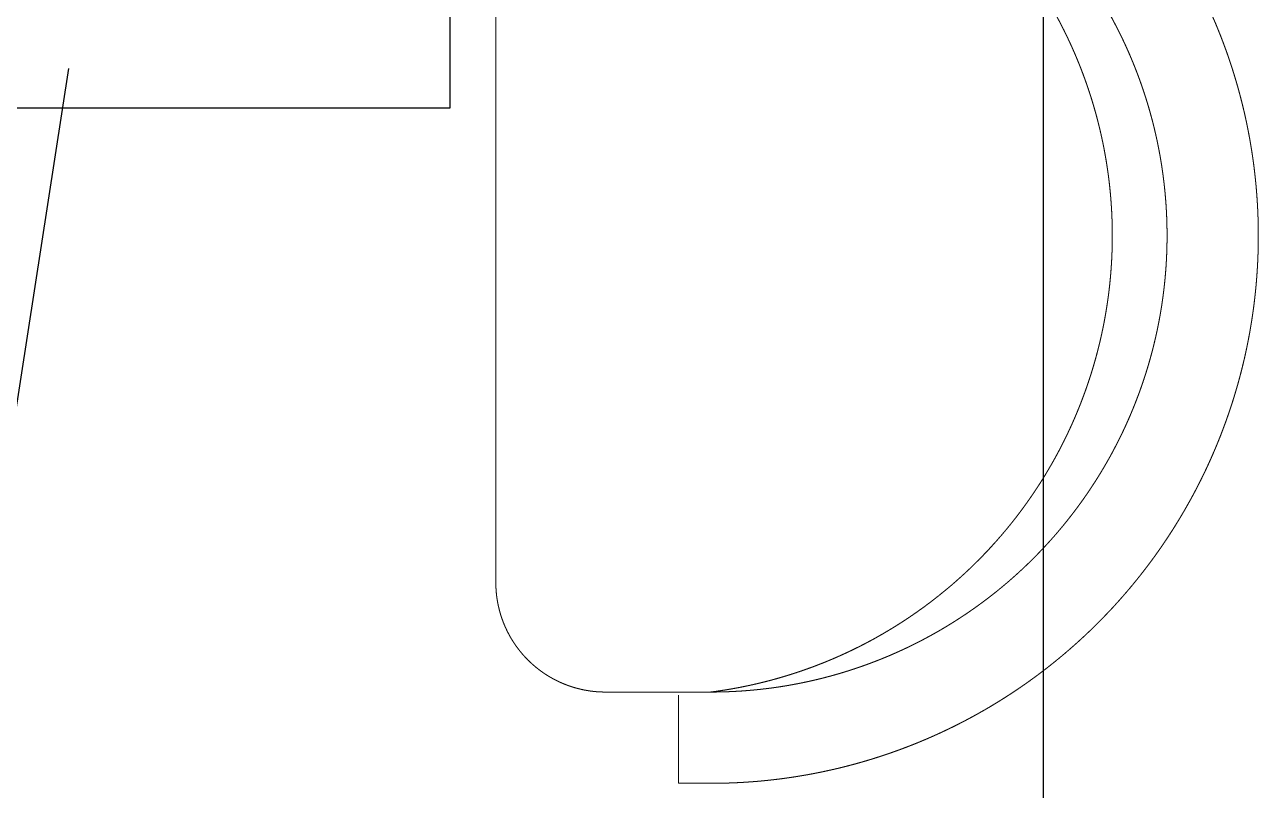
# Model space of a CAD drawing. Header units: millimetres. Extents: x -3370 to 37592, y -25802 to 13127.
# Drawn here: x 10576 to 11252, y -2795 to -2376 of the extents above; entities that cross this region are included whole.
import ezdxf

# ---------------------------------------------------------------- set-up
doc = ezdxf.new("R2010")
doc.units = ezdxf.units.MM
for name, color, linetype, lineweight in [('ID_EXISTING_SUPERSEDED', 7, 'Continuous', 25), ('ID_NEW_JOINERY', 7, 'Continuous', 25), ('ID_REVISION_MARKUP', 7, 'Continuous', 25), ('LG Furniture_dwg _2_', 8, 'Continuous', 9), ('图层 01', 7, 'Continuous', 9)]:
    doc.layers.add(name, color=color, linetype=linetype, lineweight=lineweight)
doc.layers.get('ID_EXISTING_SUPERSEDED').off()

# ---------------------------------------------------------------- blocks, each defined once
blk = doc.blocks.new('LG Furniture_dwg _2__LG Furniture_dwg _2__LG Furniture_dwg_图块 01-1786686-Lower Ground Floor-2227234-Lower Ground Floor-2333690-Lower Ground Floor')
at = {"layer": '图层 01'}
blk.add_line((0, 190), (0, -190), dxfattribs=at)
at = {"layer": '图层 01', "flags": 128}
for points in [[(60, -250), (100, -250), (117.76, -250)], [(100, -251.72), (100, -300), (117.76, -300)]]:
    blk.add_lwpolyline(points, dxfattribs=at)
at = {"layer": '图层 01'}
for points in [[(417.76, 0), (417.76, 0.83), (417.75, 1.66), (417.75, 2.49), (417.74, 3.32), (417.73, 4.15), (417.72, 4.99), (417.7, 5.82), (417.69, 6.66), (417.67, 7.5), (417.64, 8.33), (417.62, 9.17), (417.59, 10.01), (417.56, 10.85), (417.53, 11.69), (417.5, 12.53), (417.46, 13.37), (417.42, 14.22), (417.38, 15.06), (417.34, 15.91), (417.29, 16.75), (417.24, 17.6), (417.19, 18.44), (417.14, 19.29), (417.08, 20.14), (417.02, 20.99), (416.96, 21.84), (416.9, 22.69), (416.83, 23.54), (416.77, 24.4), (416.69, 25.25), (416.62, 26.1), (416.55, 26.96), (416.47, 27.81), (416.39, 28.67), (416.3, 29.52), (416.22, 30.38), (416.13, 31.24), (416.04, 32.1), (415.94, 32.95), (415.85, 33.81), (415.75, 34.67), (415.65, 35.53), (415.54, 36.4), (415.44, 37.26), (415.33, 38.12), (415.22, 38.98), (415.1, 39.84), (414.98, 40.71), (414.86, 41.57), (414.74, 42.44), (414.62, 43.3), (414.49, 44.17), (414.36, 45.03), (414.23, 45.9), (414.09, 46.77), (413.95, 47.64), (413.81, 48.5), (413.67, 49.37), (413.52, 50.24), (413.37, 51.11), (413.22, 51.98), (413.07, 52.85), (412.91, 53.72), (412.75, 54.59), (412.59, 55.46), (412.42, 56.33), (412.26, 57.2), (412.08, 58.07), (411.91, 58.95), (411.74, 59.82), (411.56, 60.69), (411.37, 61.56), (411.19, 62.44), (411, 63.31), (410.81, 64.18), (410.62, 65.06), (410.43, 65.93), (410.23, 66.8), (410.03, 67.68), (409.82, 68.55), (409.62, 69.43), (409.41, 70.3), (409.19, 71.17), (408.98, 72.05), (408.76, 72.92), (408.54, 73.8), (408.32, 74.67), (408.09, 75.55), (407.86, 76.42), (407.63, 77.3), (407.4, 78.17), (407.16, 79.05), (406.92, 79.92), (406.67, 80.8), (406.43, 81.67), (406.18, 82.55), (405.93, 83.42), (405.67, 84.3), (405.42, 85.17), (405.15, 86.05), (404.89, 86.92), (404.63, 87.79), (404.36, 88.67), (404.08, 89.54), (403.81, 90.42), (403.53, 91.29), (403.25, 92.16), (402.97, 93.04), (402.68, 93.91), (402.39, 94.78), (402.1, 95.65), (401.81, 96.52), (401.51, 97.4), (401.21, 98.27), (400.9, 99.14), (400.6, 100.01), (400.29, 100.88), (399.98, 101.75), (399.66, 102.62), (399.34, 103.49), (399.02, 104.36), (398.7, 105.23), (398.37, 106.09), (398.04, 106.96), (397.71, 107.83), (397.38, 108.7), (397.04, 109.56), (396.7, 110.43), (396.35, 111.29), (396, 112.16), (395.65, 113.02), (395.3, 113.89), (394.95, 114.75), (394.59, 115.61), (394.23, 116.47), (393.86, 117.34), (393.49, 118.2), (393.12, 119.06), (392.75, 119.92), (392.37, 120.77), (392, 121.63), (391.61, 122.49), (391.23, 123.35), (390.84, 124.2), (390.45, 125.06), (390.06, 125.91), (389.66, 126.77), (389.26, 127.62), (388.86, 128.47), (388.45, 129.32), (388.05, 130.17), (387.64, 131.02), (387.22, 131.87), (386.8, 132.72), (386.39, 133.57), (385.96, 134.41), (385.54, 135.26), (385.11, 136.1), (384.68, 136.95), (384.24, 137.79), (383.81, 138.63), (383.37, 139.47), (382.93, 140.31), (382.48, 141.15), (382.03, 141.99), (381.58, 142.82), (381.13, 143.66), (380.67, 144.49), (380.21, 145.33), (379.75, 146.16), (379.28, 146.99), (378.81, 147.82), (378.34, 148.65), (377.87, 149.48), (377.39, 150.3), (376.91, 151.13), (376.43, 151.95), (375.94, 152.78), (375.46, 153.6), (374.97, 154.42), (374.47, 155.24), (373.98, 156.05), (373.48, 156.87), (372.97, 157.69), (372.47, 158.5), (371.96, 159.31), (371.45, 160.13), (370.94, 160.94), (370.42, 161.74), (369.9, 162.55), (369.38, 163.36), (368.86, 164.16), (368.33, 164.97), (367.8, 165.77), (367.27, 166.57), (366.73, 167.37), (366.2, 168.16), (365.65, 168.96), (365.11, 169.76), (364.57, 170.55), (364.02, 171.34), (363.47, 172.13), (362.91, 172.92), (362.35, 173.7), (361.79, 174.49), (361.23, 175.27), (360.67, 176.06), (360.1, 176.84), (359.53, 177.61), (358.96, 178.39), (358.38, 179.17), (357.8, 179.94), (357.22, 180.71), (356.64, 181.48), (356.05, 182.25), (355.47, 183.02), (354.87, 183.78), (354.28, 184.55), (353.68, 185.31), (353.09, 186.07), (352.48, 186.83), (351.88, 187.58), (351.27, 188.34), (350.67, 189.09), (350.05, 189.84), (349.44, 190.59), (348.82, 191.34), (348.2, 192.08), (347.58, 192.82), (346.96, 193.57), (346.33, 194.31), (345.7, 195.04), (345.07, 195.78), (344.44, 196.51), (343.8, 197.24), (343.16, 197.97), (342.52, 198.7), (341.88, 199.43), (341.23, 200.15), (340.58, 200.87), (339.93, 201.59), (339.28, 202.31), (338.62, 203.02), (337.97, 203.74), (337.31, 204.45), (336.64, 205.16), (335.98, 205.87), (335.31, 206.57), (334.64, 207.27), (333.97, 207.97), (333.3, 208.67), (332.62, 209.37), (331.94, 210.06), (331.26, 210.75), (330.58, 211.44), (329.89, 212.13), (329.2, 212.82), (328.51, 213.5), (327.82, 214.18), (327.13, 214.86), (326.43, 215.54), (325.73, 216.21), (325.03, 216.88), (324.33, 217.55), (323.62, 218.22), (322.92, 218.88), (322.21, 219.55), (321.5, 220.21), (320.78, 220.86), (320.07, 221.52), (319.35, 222.17), (318.63, 222.82), (317.91, 223.47), (317.19, 224.12), (316.46, 224.76), (315.73, 225.4), (315, 226.04), (314.27, 226.68), (313.54, 227.31), (312.8, 227.94), (312.06, 228.57), (311.33, 229.2), (310.58, 229.82), (309.84, 230.44), (309.1, 231.06), (308.35, 231.68), (307.6, 232.29), (306.85, 232.91), (306.1, 233.51), (305.34, 234.12), (304.59, 234.73), (303.83, 235.33), (303.07, 235.93), (302.31, 236.52), (301.54, 237.12), (300.78, 237.71), (300.01, 238.29), (299.24, 238.88), (298.47, 239.46), (297.7, 240.04), (296.93, 240.62), (296.15, 241.2), (295.37, 241.77), (294.59, 242.34), (293.81, 242.91), (293.03, 243.47), (292.25, 244.04), (291.46, 244.6), (290.68, 245.15), (289.89, 245.71), (289.1, 246.26), (288.31, 246.81), (287.51, 247.35), (286.72, 247.9), (285.92, 248.44), (285.13, 248.97), (284.33, 249.51), (283.53, 250.04), (282.73, 250.57), (281.92, 251.1), (281.12, 251.62), (280.31, 252.14), (279.5, 252.66), (278.7, 253.18), (277.88, 253.69), (277.07, 254.2), (276.26, 254.71), (275.45, 255.22), (274.63, 255.72), (273.81, 256.22), (273, 256.71), (272.18, 257.21), (271.36, 257.7), (270.53, 258.19), (269.71, 258.67), (268.89, 259.15), (268.06, 259.63), (267.24, 260.11), (266.41, 260.58), (265.58, 261.05), (264.75, 261.52), (263.92, 261.99), (263.09, 262.45), (262.25, 262.91), (261.42, 263.37), (260.58, 263.82), (259.75, 264.27), (258.91, 264.72), (258.07, 265.17), (257.23, 265.61), (256.39, 266.05), (255.55, 266.49), (254.71, 266.92), (253.86, 267.35), (253.02, 267.78), (252.17, 268.2), (251.33, 268.63), (250.48, 269.05), (249.63, 269.46), (248.78, 269.88), (247.93, 270.29), (247.08, 270.69), (246.23, 271.1), (245.38, 271.5), (244.52, 271.9), (243.67, 272.3), (242.82, 272.69), (241.96, 273.08), (241.11, 273.47), (240.25, 273.85), (239.39, 274.24), (238.53, 274.62), (237.67, 274.99), (236.82, 275.36), (235.96, 275.73), (235.09, 276.1), (234.23, 276.47), (233.37, 276.83), (232.51, 277.19), (231.65, 277.54), (230.78, 277.9), (229.92, 278.25), (229.05, 278.59), (228.19, 278.94), (227.32, 279.28), (226.46, 279.62), (225.59, 279.95), (224.72, 280.28), (223.85, 280.61), (222.99, 280.94), (222.12, 281.26), (221.25, 281.58), (220.38, 281.9), (219.51, 282.22), (218.64, 282.53), (217.77, 282.84), (216.9, 283.15), (216.03, 283.45), (215.16, 283.75), (214.28, 284.05), (213.41, 284.34), (212.54, 284.63), (211.67, 284.92), (210.79, 285.21), (209.92, 285.49), (209.05, 285.77), (208.17, 286.05), (207.3, 286.33), (206.43, 286.6), (205.55, 286.87), (204.68, 287.13), (203.8, 287.4), (202.93, 287.66), (202.06, 287.91), (201.18, 288.17), (200.31, 288.42), (199.43, 288.67), (198.56, 288.91), (197.68, 289.16), (196.81, 289.4), (195.93, 289.64), (195.06, 289.87), (194.18, 290.1), (193.31, 290.33), (192.43, 290.56), (191.56, 290.78), (190.68, 291), (189.81, 291.22), (188.93, 291.43), (188.06, 291.65), (187.19, 291.86), (186.31, 292.06), (185.44, 292.27), (184.56, 292.47), (183.69, 292.67), (182.82, 292.86), (181.94, 293.05), (181.07, 293.24), (180.2, 293.43), (179.32, 293.62), (178.45, 293.8), (177.58, 293.98), (176.7, 294.15), (175.83, 294.33), (174.96, 294.5), (174.09, 294.66), (173.22, 294.83), (172.35, 294.99), (171.48, 295.15), (170.61, 295.31), (169.74, 295.46), (168.87, 295.61), (168, 295.76), (167.13, 295.91), (166.26, 296.05), (165.39, 296.19), (164.53, 296.33), (163.66, 296.47), (162.79, 296.6), (161.93, 296.73), (161.06, 296.86), (160.2, 296.98), (159.33, 297.11), (158.47, 297.23), (157.6, 297.34), (156.74, 297.46), (155.88, 297.57), (155.02, 297.68), (154.15, 297.78), (153.29, 297.89), (152.43, 297.99), (151.57, 298.09), (150.71, 298.18), (149.85, 298.28), (149, 298.37), (148.14, 298.46), (147.28, 298.54), (146.43, 298.63), (145.57, 298.71), (144.72, 298.79), (143.86, 298.86), (143.01, 298.94), (142.15, 299.01), (141.3, 299.07), (140.45, 299.14), (139.6, 299.2), (138.75, 299.26), (137.9, 299.32), (137.05, 299.38), (136.2, 299.43), (135.36, 299.48), (134.51, 299.53), (133.67, 299.58), (132.82, 299.62), (131.98, 299.66), (131.13, 299.7), (130.29, 299.74), (129.45, 299.77), (128.61, 299.8), (127.77, 299.83), (126.93, 299.86), (126.09, 299.88), (125.25, 299.91), (124.42, 299.93), (123.58, 299.94), (122.75, 299.96), (121.91, 299.97), (121.08, 299.98), (120.25, 299.99), (119.42, 300), (118.59, 300), (117.76, 300)], [(367.76, 0), (367.76, 1.38), (367.74, 2.77), (367.72, 4.16), (367.7, 5.55), (367.66, 6.94), (367.62, 8.34), (367.57, 9.74), (367.51, 11.15), (367.44, 12.55), (367.37, 13.96), (367.29, 15.37), (367.24, 16.08), (367.2, 16.78), (367.15, 17.49), (367.1, 18.2), (367.04, 18.91), (366.99, 19.62), (366.93, 20.33), (366.87, 21.04), (366.81, 21.75), (366.75, 22.46), (366.68, 23.18), (366.62, 23.89), (366.55, 24.6), (366.47, 25.32), (366.4, 26.03), (366.32, 26.75), (366.25, 27.46), (366.17, 28.18), (366.08, 28.89), (366, 29.61), (365.91, 30.33), (365.82, 31.05), (365.73, 31.77), (365.64, 32.48), (365.54, 33.2), (365.45, 33.92), (365.35, 34.64), (365.25, 35.36), (365.14, 36.09), (365.03, 36.81), (364.93, 37.53), (364.82, 38.25), (364.7, 38.97), (364.59, 39.7), (364.47, 40.42), (364.35, 41.14), (364.23, 41.87), (364.1, 42.59), (363.98, 43.32), (363.85, 44.04), (363.72, 44.77), (363.59, 45.49), (363.45, 46.22), (363.31, 46.94), (363.17, 47.67), (363.03, 48.39), (362.89, 49.12), (362.74, 49.85), (362.59, 50.58), (362.44, 51.3), (362.29, 52.03), (362.13, 52.76), (361.97, 53.49), (361.81, 54.21), (361.65, 54.94), (361.48, 55.67), (361.31, 56.4), (361.14, 57.13), (360.97, 57.85), (360.8, 58.58), (360.62, 59.31), (360.44, 60.04), (360.26, 60.77), (360.08, 61.5), (359.89, 62.23), (359.7, 62.96), (359.51, 63.69), (359.32, 64.42), (359.12, 65.14), (358.92, 65.87), (358.72, 66.6), (358.52, 67.33), (358.32, 68.06), (358.11, 68.79), (357.9, 69.52), (357.69, 70.25), (357.47, 70.98), (357.26, 71.7), (357.04, 72.43), (356.81, 73.16), (356.59, 73.89), (356.36, 74.62), (356.13, 75.35), (355.9, 76.07), (355.67, 76.8), (355.43, 77.53), (355.2, 78.26), (354.95, 78.98), (354.71, 79.71), (354.47, 80.44), (354.22, 81.16), (353.97, 81.89), (353.71, 82.62), (353.46, 83.34), (353.2, 84.07), (352.94, 84.79), (352.68, 85.52), (352.41, 86.24), (352.15, 86.97), (351.88, 87.69), (351.6, 88.41), (351.33, 89.14), (351.05, 89.86), (350.77, 90.58), (350.49, 91.3), (350.21, 92.02), (349.92, 92.74), (349.63, 93.47), (349.34, 94.19), (349.04, 94.91), (348.75, 95.62), (348.45, 96.34), (348.15, 97.06), (347.84, 97.78), (347.54, 98.5), (347.23, 99.21), (346.92, 99.93), (346.61, 100.65), (346.29, 101.36), (345.97, 102.07), (345.65, 102.79), (345.33, 103.5), (345, 104.21), (344.67, 104.93), (344.34, 105.64), (344.01, 106.35), (343.68, 107.06), (343.34, 107.77), (343, 108.48), (342.66, 109.19), (342.31, 109.89), (341.96, 110.6), (341.61, 111.31), (341.26, 112.01), (340.91, 112.71), (340.55, 113.42), (340.19, 114.12), (339.83, 114.82), (339.47, 115.52), (339.1, 116.23), (338.73, 116.93), (338.36, 117.62), (337.99, 118.32), (337.61, 119.02), (337.23, 119.72), (336.85, 120.41), (336.47, 121.11), (336.08, 121.8), (335.69, 122.49), (335.3, 123.18), (334.91, 123.87), (334.52, 124.56), (334.12, 125.25), (333.72, 125.94), (333.32, 126.63), (332.91, 127.31), (332.51, 128), (332.1, 128.68), (331.69, 129.36), (331.27, 130.05), (330.86, 130.73), (330.44, 131.41), (330.02, 132.08), (329.59, 132.76), (329.17, 133.44), (328.74, 134.11), (328.31, 134.79), (327.88, 135.46), (327.44, 136.13), (327.01, 136.8), (326.57, 137.47), (326.13, 138.14), (325.68, 138.81), (325.24, 139.47), (324.79, 140.14), (324.34, 140.8), (323.89, 141.46), (323.43, 142.12), (322.97, 142.78), (322.51, 143.44), (322.05, 144.1), (321.59, 144.75), (321.12, 145.41), (320.65, 146.06), (320.18, 146.71), (319.71, 147.36), (319.24, 148.01), (318.76, 148.66), (318.28, 149.31), (317.8, 149.95), (317.31, 150.59), (316.83, 151.24), (316.34, 151.88), (315.85, 152.52), (315.36, 153.15), (314.86, 153.79), (314.36, 154.42), (313.86, 155.06), (313.36, 155.69), (312.86, 156.32), (312.36, 156.95), (311.85, 157.57), (311.34, 158.2), (310.83, 158.82), (310.31, 159.45), (309.8, 160.07), (309.28, 160.69), (308.76, 161.3), (308.24, 161.92), (307.71, 162.54), (307.19, 163.15), (306.66, 163.76), (306.13, 164.37), (305.6, 164.98), (305.06, 165.58), (304.52, 166.19), (303.99, 166.79), (303.45, 167.39), (302.9, 167.99), (302.36, 168.59), (301.81, 169.19), (301.26, 169.78), (300.71, 170.37), (300.16, 170.97), (299.61, 171.55), (299.05, 172.14), (298.49, 172.73), (297.93, 173.31), (297.37, 173.89), (296.81, 174.47), (296.24, 175.05), (295.68, 175.63), (295.11, 176.2), (294.54, 176.78), (293.96, 177.35), (293.39, 177.92), (292.81, 178.48), (292.23, 179.05), (291.65, 179.61), (291.07, 180.18), (290.49, 180.74), (289.9, 181.29), (289.31, 181.85), (288.72, 182.4), (288.13, 182.96), (287.54, 183.51), (286.95, 184.05), (286.35, 184.6), (285.75, 185.14), (285.15, 185.69), (284.55, 186.23), (283.95, 186.77), (283.34, 187.3), (282.74, 187.84), (282.13, 188.37), (281.52, 188.9), (280.91, 189.43), (280.29, 189.95), (279.68, 190.48), (279.06, 191), (278.45, 191.52), (277.83, 192.04), (277.21, 192.55), (276.58, 193.07), (275.96, 193.58), (275.33, 194.09), (274.71, 194.6), (274.08, 195.1), (273.45, 195.6), (272.82, 196.11), (272.18, 196.6), (271.55, 197.1), (270.91, 197.6), (270.27, 198.09), (269.64, 198.58), (268.99, 199.07), (268.35, 199.55), (267.71, 200.04), (267.06, 200.52), (266.42, 201), (265.77, 201.48), (265.12, 201.95), (264.47, 202.42), (263.82, 202.89), (263.17, 203.36), (262.51, 203.83), (261.86, 204.29), (261.2, 204.76), (260.54, 205.21), (259.88, 205.67), (259.22, 206.13), (258.56, 206.58), (257.9, 207.03), (257.23, 207.48), (256.57, 207.92), (255.9, 208.37), (255.23, 208.81), (254.56, 209.25), (253.89, 209.69), (253.22, 210.12), (252.55, 210.55), (251.87, 210.98), (251.2, 211.41), (250.52, 211.84), (249.84, 212.26), (249.17, 212.68), (248.49, 213.1), (247.81, 213.51), (247.12, 213.93), (246.44, 214.34), (245.76, 214.75), (245.07, 215.15), (244.39, 215.56), (243.7, 215.96), (243.01, 216.36), (242.32, 216.76), (241.63, 217.15), (240.94, 217.55), (240.25, 217.94), (239.56, 218.32), (238.86, 218.71), (238.17, 219.09), (237.47, 219.47), (236.78, 219.85), (236.08, 220.23), (235.38, 220.6), (234.68, 220.97), (233.98, 221.34), (233.28, 221.71), (232.58, 222.07), (231.88, 222.43), (231.18, 222.79), (230.47, 223.15), (229.77, 223.5), (229.06, 223.86), (228.36, 224.2), (227.65, 224.55), (226.94, 224.9), (226.24, 225.24), (225.53, 225.58), (224.82, 225.92), (224.11, 226.25), (223.4, 226.58), (222.69, 226.91), (221.97, 227.24), (221.26, 227.57), (220.55, 227.89), (219.83, 228.21), (219.12, 228.53), (218.4, 228.85), (217.69, 229.16), (216.97, 229.47), (216.26, 229.78), (215.54, 230.09), (214.82, 230.39), (214.1, 230.69), (213.38, 230.99), (212.66, 231.29), (211.94, 231.58), (211.22, 231.87), (210.5, 232.16), (209.78, 232.45), (209.06, 232.73), (208.34, 233.01), (207.62, 233.29), (206.89, 233.57), (206.17, 233.84), (205.45, 234.12), (204.72, 234.39), (204, 234.65), (203.28, 234.92), (202.55, 235.18), (201.83, 235.44), (201.1, 235.7), (200.37, 235.95), (199.65, 236.21), (198.92, 236.46), (198.2, 236.71), (197.47, 236.95), (196.74, 237.2), (196.02, 237.44), (195.29, 237.67), (194.56, 237.91), (193.83, 238.14), (193.11, 238.38), (192.38, 238.6), (191.65, 238.83), (190.92, 239.06), (190.19, 239.28), (189.46, 239.5), (188.74, 239.71), (188.01, 239.93), (187.28, 240.14), (186.55, 240.35), (185.82, 240.56), (185.09, 240.76), (184.36, 240.96), (183.63, 241.17), (182.9, 241.36), (182.17, 241.56), (181.45, 241.75), (180.72, 241.94), (179.99, 242.13), (179.26, 242.32), (178.53, 242.5), (177.8, 242.68), (177.07, 242.86), (176.34, 243.04), (175.61, 243.21), (174.89, 243.39), (174.16, 243.56), (173.43, 243.72), (172.7, 243.89), (171.97, 244.05), (171.24, 244.21), (170.52, 244.37), (169.79, 244.53), (169.06, 244.68), (168.33, 244.83), (167.61, 244.98), (166.88, 245.13), (166.15, 245.27), (165.43, 245.41), (164.7, 245.55), (163.98, 245.69), (163.25, 245.83), (162.52, 245.96), (161.8, 246.09), (161.07, 246.22), (160.35, 246.35), (159.63, 246.47), (158.9, 246.59), (158.18, 246.71), (157.46, 246.83), (156.73, 246.94), (156.01, 247.06), (155.29, 247.17), (154.57, 247.28), (153.84, 247.38), (153.12, 247.49), (152.4, 247.59), (151.68, 247.69), (150.96, 247.79), (150.24, 247.88), (149.53, 247.97), (148.81, 248.06), (148.09, 248.15), (147.37, 248.24), (146.65, 248.32), (145.94, 248.41), (145.22, 248.49), (144.51, 248.57), (143.79, 248.64), (143.08, 248.71), (142.36, 248.79), (141.65, 248.86), (140.94, 248.92), (140.22, 248.99), (139.51, 249.05), (138.8, 249.11), (138.09, 249.17), (137.38, 249.23), (136.67, 249.28), (135.96, 249.34), (135.25, 249.39), (134.54, 249.44), (133.84, 249.48), (133.13, 249.53), (131.72, 249.61), (130.31, 249.68), (128.9, 249.75), (127.5, 249.81), (126.1, 249.86), (124.7, 249.9), (123.31, 249.94), (121.92, 249.97), (120.53, 249.98), (119.14, 250), (117.76, 250)], [(263.94, -178.22), (264.92, -177.23), (265.9, -176.24), (266.88, -175.23), (267.85, -174.22), (268.82, -173.2), (269.78, -172.18), (270.75, -171.14), (271.7, -170.1), (272.66, -169.05), (273.14, -168.52), (273.61, -167.99), (274.08, -167.46), (274.56, -166.93), (275.03, -166.39), (275.5, -165.86), (275.97, -165.32), (276.44, -164.77), (276.91, -164.23), (277.37, -163.69), (277.84, -163.14), (278.3, -162.59), (278.77, -162.04), (279.23, -161.49), (279.69, -160.93), (280.15, -160.38), (280.61, -159.82), (281.07, -159.26), (281.53, -158.7), (281.98, -158.13), (282.44, -157.57), (282.89, -157), (283.34, -156.43), (283.79, -155.86), (284.24, -155.29), (284.69, -154.71), (285.14, -154.13), (285.58, -153.55), (286.03, -152.97), (286.47, -152.39), (286.91, -151.81), (287.36, -151.22), (287.8, -150.63), (288.23, -150.04), (288.67, -149.45), (289.11, -148.86), (289.54, -148.26), (289.97, -147.66), (290.41, -147.06), (290.84, -146.46), (291.27, -145.86), (291.69, -145.25), (292.12, -144.65), (292.55, -144.04), (292.97, -143.43), (293.39, -142.82), (293.81, -142.2), (294.23, -141.59), (294.65, -140.97), (295.07, -140.35), (295.48, -139.73), (295.89, -139.11), (296.31, -138.48), (296.72, -137.86), (297.13, -137.23), (297.53, -136.6), (297.94, -135.97), (298.34, -135.33), (298.75, -134.7), (299.15, -134.06), (299.55, -133.42), (299.95, -132.78), (300.34, -132.14), (300.74, -131.5), (301.13, -130.85), (301.52, -130.2), (301.91, -129.55), (302.3, -128.9), (302.69, -128.25), (303.07, -127.6), (303.46, -126.94), (303.84, -126.28), (304.22, -125.63), (304.6, -124.96), (304.98, -124.3), (305.35, -123.64), (305.72, -122.97), (306.1, -122.3), (306.47, -121.63), (306.84, -120.96), (307.2, -120.29), (307.57, -119.62), (307.93, -118.94), (308.29, -118.26), (308.65, -117.59), (309.01, -116.9), (309.36, -116.22), (309.72, -115.54), (310.07, -114.85), (310.42, -114.17), (310.77, -113.48), (311.12, -112.79), (311.46, -112.1), (311.8, -111.4), (312.14, -110.71), (312.48, -110.01), (312.82, -109.31), (313.16, -108.61), (313.49, -107.91), (313.82, -107.21), (314.15, -106.51), (314.48, -105.8), (314.8, -105.1), (315.13, -104.39), (315.45, -103.68), (315.77, -102.97), (316.09, -102.25), (316.4, -101.54), (316.71, -100.82), (317.03, -100.11), (317.34, -99.39), (317.64, -98.67), (317.95, -97.95), (318.25, -97.22), (318.55, -96.5), (318.85, -95.77), (319.15, -95.05), (319.45, -94.32), (319.74, -93.59), (320.03, -92.86), (320.32, -92.13), (320.61, -91.39), (320.89, -90.66), (321.17, -89.92), (321.45, -89.18), (321.73, -88.45), (322.01, -87.71), (322.28, -86.96), (322.55, -86.22), (322.82, -85.48), (323.09, -84.73), (323.35, -83.99), (323.62, -83.24), (323.88, -82.49), (324.14, -81.74), (324.39, -80.99), (324.65, -80.24), (324.9, -79.48), (325.15, -78.73), (325.4, -77.97), (325.64, -77.21), (325.88, -76.46), (326.12, -75.7), (326.36, -74.94), (326.6, -74.17), (326.83, -73.41), (327.06, -72.65), (327.29, -71.88), (327.52, -71.12), (327.74, -70.35), (327.96, -69.58), (328.18, -68.81), (328.4, -68.04), (328.62, -67.27), (328.83, -66.5), (329.04, -65.72), (329.25, -64.95), (329.45, -64.18), (329.66, -63.4), (329.86, -62.62), (330.05, -61.84), (330.25, -61.06), (330.44, -60.28), (330.63, -59.5), (330.82, -58.72), (331.01, -57.94), (331.19, -57.16), (331.37, -56.37), (331.55, -55.59), (331.73, -54.8), (331.9, -54.01), (332.08, -53.22), (332.24, -52.44), (332.41, -51.65), (332.58, -50.86), (332.74, -50.07), (332.9, -49.27), (333.05, -48.48), (333.21, -47.69), (333.36, -46.89), (333.51, -46.1), (333.65, -45.3), (333.8, -44.51), (333.94, -43.71), (334.08, -42.91), (334.22, -42.11), (334.35, -41.32), (334.48, -40.52), (334.61, -39.72), (334.74, -38.92), (334.86, -38.11), (334.98, -37.31), (335.1, -36.51), (335.22, -35.71), (335.33, -34.9), (335.44, -34.1), (335.55, -33.29), (335.66, -32.49), (335.76, -31.68), (335.86, -30.88), (335.96, -30.07), (336.05, -29.26), (336.15, -28.46), (336.24, -27.65), (336.33, -26.84), (336.41, -26.03), (336.49, -25.22), (336.57, -24.41), (336.65, -23.6), (336.73, -22.79), (336.8, -21.98), (336.87, -21.17), (336.94, -20.36), (337, -19.55), (337.06, -18.73), (337.12, -17.92), (337.18, -17.11), (337.23, -16.3), (337.28, -15.48), (337.33, -14.67), (337.38, -13.86), (337.42, -13.04), (337.46, -12.23), (337.5, -11.41), (337.54, -10.6), (337.57, -9.78), (337.6, -8.97), (337.63, -8.15), (337.65, -7.34), (337.67, -6.52), (337.69, -5.71), (337.71, -4.89), (337.73, -4.08), (337.74, -3.26), (337.75, -2.45), (337.75, -1.63), (337.76, -0.82), (337.76, 0), (337.76, 0.82), (337.75, 1.63), (337.75, 2.45), (337.74, 3.26), (337.73, 4.08), (337.71, 4.89), (337.69, 5.71), (337.67, 6.52), (337.65, 7.34), (337.63, 8.15), (337.6, 8.97), (337.57, 9.78), (337.54, 10.6), (337.5, 11.41), (337.46, 12.23), (337.42, 13.04), (337.38, 13.86), (337.33, 14.67), (337.28, 15.48), (337.23, 16.3), (337.18, 17.11), (337.12, 17.92), (337.06, 18.73), (337, 19.55), (336.94, 20.36), (336.87, 21.17), (336.8, 21.98), (336.73, 22.79), (336.65, 23.6), (336.57, 24.41), (336.49, 25.22), (336.41, 26.03), (336.33, 26.84), (336.24, 27.65), (336.15, 28.46), (336.05, 29.26), (335.96, 30.07), (335.86, 30.88), (335.76, 31.68), (335.66, 32.49), (335.55, 33.29), (335.44, 34.1), (335.33, 34.9), (335.22, 35.71), (335.1, 36.51), (334.98, 37.31), (334.86, 38.11), (334.74, 38.92), (334.61, 39.72), (334.48, 40.52), (334.35, 41.32), (334.22, 42.11), (334.08, 42.91), (333.94, 43.71), (333.8, 44.51), (333.65, 45.3), (333.51, 46.1), (333.36, 46.89), (333.21, 47.69), (333.05, 48.48), (332.9, 49.27), (332.74, 50.07), (332.58, 50.86), (332.41, 51.65), (332.24, 52.44), (332.08, 53.22), (331.9, 54.01), (331.73, 54.8), (331.55, 55.59), (331.37, 56.37), (331.19, 57.16), (331.01, 57.94), (330.82, 58.72), (330.63, 59.5), (330.44, 60.28), (330.25, 61.06), (330.05, 61.84), (329.86, 62.62), (329.66, 63.4), (329.45, 64.18), (329.25, 64.95), (329.04, 65.72), (328.83, 66.5), (328.62, 67.27), (328.4, 68.04), (328.18, 68.81), (327.96, 69.58), (327.74, 70.35), (327.52, 71.12), (327.29, 71.88), (327.06, 72.65), (326.83, 73.41), (326.6, 74.17), (326.36, 74.94), (326.12, 75.7), (325.88, 76.46), (325.64, 77.21), (325.4, 77.97), (325.15, 78.73), (324.9, 79.48), (324.65, 80.24), (324.39, 80.99), (324.14, 81.74), (323.88, 82.49), (323.62, 83.24), (323.35, 83.99), (323.09, 84.73), (322.82, 85.48), (322.55, 86.22), (322.28, 86.96), (322.01, 87.71), (321.73, 88.45), (321.45, 89.18), (321.17, 89.92), (320.89, 90.66), (320.61, 91.39), (320.32, 92.13), (320.03, 92.86), (319.74, 93.59), (319.45, 94.32), (319.15, 95.05), (318.85, 95.77), (318.55, 96.5), (318.25, 97.22), (317.95, 97.95), (317.64, 98.67), (317.34, 99.39), (317.03, 100.11), (316.71, 100.82), (316.4, 101.54), (316.09, 102.25), (315.77, 102.97), (315.45, 103.68), (315.13, 104.39), (314.8, 105.1), (314.48, 105.8), (314.15, 106.51), (313.82, 107.21), (313.49, 107.91), (313.16, 108.61), (312.82, 109.31), (312.48, 110.01), (312.14, 110.71), (311.8, 111.4), (311.46, 112.1), (311.12, 112.79), (310.77, 113.48), (310.42, 114.17), (310.07, 114.85), (309.72, 115.54), (309.36, 116.22), (309.01, 116.9), (308.65, 117.59), (308.29, 118.26), (307.93, 118.94), (307.57, 119.62), (307.2, 120.29), (306.84, 120.96), (306.47, 121.63), (306.1, 122.3), (305.72, 122.97), (305.35, 123.64), (304.98, 124.3), (304.6, 124.96), (304.22, 125.63), (303.84, 126.28), (303.46, 126.94), (303.07, 127.6), (302.69, 128.25), (302.3, 128.9), (301.91, 129.55), (301.52, 130.2), (301.13, 130.85), (300.74, 131.5), (300.34, 132.14), (299.95, 132.78), (299.55, 133.42), (299.15, 134.06), (298.75, 134.7), (298.34, 135.33), (297.94, 135.97), (297.53, 136.6), (297.13, 137.23), (296.72, 137.86), (296.31, 138.48), (295.89, 139.11), (295.48, 139.73), (295.07, 140.35), (294.65, 140.97), (294.23, 141.59), (293.81, 142.2), (293.39, 142.82), (292.97, 143.43), (292.55, 144.04), (292.12, 144.65), (291.69, 145.25), (291.27, 145.86), (290.84, 146.46), (290.41, 147.06), (289.97, 147.66), (289.54, 148.26), (289.11, 148.86), (288.67, 149.45), (288.23, 150.04), (287.8, 150.63), (287.36, 151.22), (286.91, 151.81), (286.47, 152.39), (286.03, 152.97), (285.58, 153.55), (285.14, 154.13), (284.69, 154.71), (284.24, 155.29), (283.79, 155.86), (283.34, 156.43), (282.89, 157), (282.44, 157.57), (281.98, 158.13), (281.53, 158.7), (281.07, 159.26), (280.61, 159.82), (280.15, 160.38), (279.69, 160.93), (279.23, 161.49), (278.77, 162.04), (278.3, 162.59), (277.84, 163.14), (277.37, 163.69), (276.91, 164.23), (276.44, 164.77), (275.97, 165.32), (275.5, 165.86), (275.03, 166.39), (274.56, 166.93), (274.08, 167.46), (273.61, 167.99), (273.14, 168.52), (272.66, 169.05), (271.7, 170.1), (270.75, 171.14), (269.78, 172.18), (268.82, 173.2), (267.85, 174.22), (266.88, 175.23), (265.9, 176.24), (264.92, 177.23), (263.94, 178.22)], [(117.76, -250), (119.14, -250), (120.53, -249.98), (121.92, -249.97), (123.31, -249.94), (124.7, -249.9), (126.1, -249.86), (127.5, -249.81), (128.9, -249.75), (130.31, -249.68), (131.72, -249.61), (133.13, -249.53), (133.84, -249.48), (134.54, -249.44), (135.25, -249.39), (135.96, -249.34), (136.67, -249.28), (137.38, -249.23), (138.09, -249.17), (138.8, -249.11), (139.51, -249.05), (140.22, -248.99), (140.94, -248.92), (141.65, -248.86), (142.36, -248.79), (143.08, -248.71), (143.79, -248.64), (144.51, -248.57), (145.22, -248.49), (145.94, -248.41), (146.65, -248.32), (147.37, -248.24), (148.09, -248.15), (148.81, -248.06), (149.53, -247.97), (150.24, -247.88), (150.96, -247.79), (151.68, -247.69), (152.4, -247.59), (153.12, -247.49), (153.84, -247.38), (154.57, -247.28), (155.29, -247.17), (156.01, -247.06), (156.73, -246.94), (157.46, -246.83), (158.18, -246.71), (158.9, -246.59), (159.63, -246.47), (160.35, -246.35), (161.07, -246.22), (161.8, -246.09), (162.52, -245.96), (163.25, -245.83), (163.98, -245.69), (164.7, -245.55), (165.43, -245.41), (166.15, -245.27), (166.88, -245.13), (167.61, -244.98), (168.33, -244.83), (169.06, -244.68), (169.79, -244.53), (170.52, -244.37), (171.24, -244.21), (171.97, -244.05), (172.7, -243.89), (173.43, -243.72), (174.16, -243.56), (174.89, -243.39), (175.61, -243.21), (176.34, -243.04), (177.07, -242.86), (177.8, -242.68), (178.53, -242.5), (179.26, -242.32), (179.99, -242.13), (180.72, -241.94), (181.45, -241.75), (182.17, -241.56), (182.9, -241.36), (183.63, -241.17), (184.36, -240.96), (185.09, -240.76), (185.82, -240.56), (186.55, -240.35), (187.28, -240.14), (188.01, -239.93), (188.74, -239.71), (189.46, -239.5), (190.19, -239.28), (190.92, -239.06), (191.65, -238.83), (192.38, -238.6), (193.11, -238.38), (193.83, -238.14), (194.56, -237.91), (195.29, -237.67), (196.02, -237.44), (196.74, -237.2), (197.47, -236.95), (198.2, -236.71), (198.92, -236.46), (199.65, -236.21), (200.37, -235.95), (201.1, -235.7), (201.83, -235.44), (202.55, -235.18), (203.28, -234.92), (204, -234.65), (204.72, -234.39), (205.45, -234.12), (206.17, -233.84), (206.89, -233.57), (207.62, -233.29), (208.34, -233.01), (209.06, -232.73), (209.78, -232.45), (210.5, -232.16), (211.22, -231.87), (211.94, -231.58), (212.66, -231.29), (213.38, -230.99), (214.1, -230.69), (214.82, -230.39), (215.54, -230.09), (216.26, -229.78), (216.97, -229.47), (217.69, -229.16), (218.4, -228.85), (219.12, -228.53), (219.83, -228.21), (220.55, -227.89), (221.26, -227.57), (221.97, -227.24), (222.69, -226.91), (223.4, -226.58), (224.11, -226.25), (224.82, -225.92), (225.53, -225.58), (226.24, -225.24), (226.94, -224.9), (227.65, -224.55), (228.36, -224.2), (229.06, -223.86), (229.77, -223.5), (230.47, -223.15), (231.18, -222.79), (231.88, -222.43), (232.58, -222.07), (233.28, -221.71), (233.98, -221.34), (234.68, -220.97), (235.38, -220.6), (236.08, -220.23), (236.78, -219.85), (237.47, -219.47), (238.17, -219.09), (238.86, -218.71), (239.56, -218.32), (240.25, -217.94), (240.94, -217.55), (241.63, -217.15), (242.32, -216.76), (243.01, -216.36), (243.7, -215.96), (244.39, -215.56), (245.07, -215.15), (245.76, -214.75), (246.44, -214.34), (247.12, -213.93), (247.81, -213.51), (248.49, -213.1), (249.17, -212.68), (249.84, -212.26), (250.52, -211.84), (251.2, -211.41), (251.87, -210.98), (252.55, -210.55), (253.22, -210.12), (253.89, -209.69), (254.56, -209.25), (255.23, -208.81), (255.9, -208.37), (256.57, -207.92), (257.23, -207.48), (257.9, -207.03), (258.56, -206.58), (259.22, -206.13), (259.88, -205.67), (260.54, -205.21), (261.2, -204.76), (261.86, -204.29), (262.51, -203.83), (263.17, -203.36), (263.82, -202.89), (264.47, -202.42), (265.12, -201.95), (265.77, -201.48), (266.42, -201), (267.06, -200.52), (267.71, -200.04), (268.35, -199.55), (268.99, -199.07), (269.64, -198.58), (270.27, -198.09), (270.91, -197.6), (271.55, -197.1), (272.18, -196.6), (272.82, -196.11), (273.45, -195.6), (274.08, -195.1), (274.71, -194.6), (275.33, -194.09), (275.96, -193.58), (276.58, -193.07), (277.21, -192.55), (277.83, -192.04), (278.45, -191.52), (279.06, -191), (279.68, -190.48), (280.29, -189.95), (280.91, -189.43), (281.52, -188.9), (282.13, -188.37), (282.74, -187.84), (283.34, -187.3), (283.95, -186.77), (284.55, -186.23), (285.15, -185.69), (285.75, -185.14), (286.35, -184.6), (286.95, -184.05), (287.54, -183.51), (288.13, -182.96), (288.72, -182.4), (289.31, -181.85), (289.9, -181.29), (290.49, -180.74), (291.07, -180.18), (291.65, -179.61), (292.23, -179.05), (292.81, -178.48), (293.39, -177.92), (293.96, -177.35), (294.54, -176.78), (295.11, -176.2), (295.68, -175.63), (296.24, -175.05), (296.81, -174.47), (297.37, -173.89), (297.93, -173.31), (298.49, -172.73), (299.05, -172.14), (299.61, -171.55), (300.16, -170.97), (300.71, -170.37), (301.26, -169.78), (301.81, -169.19), (302.36, -168.59), (302.9, -167.99), (303.45, -167.39), (303.99, -166.79), (304.52, -166.19), (305.06, -165.58), (305.6, -164.98), (306.13, -164.37), (306.66, -163.76), (307.19, -163.15), (307.71, -162.54), (308.24, -161.92), (308.76, -161.3), (309.28, -160.69), (309.8, -160.07), (310.31, -159.45), (310.83, -158.82), (311.34, -158.2), (311.85, -157.57), (312.36, -156.95), (312.86, -156.32), (313.36, -155.69), (313.86, -155.06), (314.36, -154.42), (314.86, -153.79), (315.36, -153.15), (315.85, -152.52), (316.34, -151.88), (316.83, -151.24), (317.31, -150.59), (317.8, -149.95), (318.28, -149.31), (318.76, -148.66), (319.24, -148.01), (319.71, -147.36), (320.18, -146.71), (320.65, -146.06), (321.12, -145.41), (321.59, -144.75), (322.05, -144.1), (322.51, -143.44), (322.97, -142.78), (323.43, -142.12), (323.89, -141.46), (324.34, -140.8), (324.79, -140.14), (325.24, -139.47), (325.68, -138.81), (326.13, -138.14), (326.57, -137.47), (327.01, -136.8), (327.44, -136.13), (327.88, -135.46), (328.31, -134.79), (328.74, -134.11), (329.17, -133.44), (329.59, -132.76), (330.02, -132.08), (330.44, -131.41), (330.86, -130.73), (331.27, -130.05), (331.69, -129.36), (332.1, -128.68), (332.51, -128), (332.91, -127.31), (333.32, -126.63), (333.72, -125.94), (334.12, -125.25), (334.52, -124.56), (334.91, -123.87), (335.3, -123.18), (335.69, -122.49), (336.08, -121.8), (336.47, -121.11), (336.85, -120.41), (337.23, -119.72), (337.61, -119.02), (337.99, -118.32), (338.36, -117.62), (338.73, -116.93), (339.1, -116.23), (339.47, -115.52), (339.83, -114.82), (340.19, -114.12), (340.55, -113.42), (340.91, -112.71), (341.26, -112.01), (341.61, -111.31), (341.96, -110.6), (342.31, -109.89), (342.66, -109.19), (343, -108.48), (343.34, -107.77), (343.68, -107.06), (344.01, -106.35), (344.34, -105.64), (344.67, -104.93), (345, -104.21), (345.33, -103.5), (345.65, -102.79), (345.97, -102.07), (346.29, -101.36), (346.61, -100.65), (346.92, -99.93), (347.23, -99.21), (347.54, -98.5), (347.84, -97.78), (348.15, -97.06), (348.45, -96.34), (348.75, -95.62), (349.04, -94.91), (349.34, -94.19), (349.63, -93.47), (349.92, -92.74), (350.21, -92.02), (350.49, -91.3), (350.77, -90.58), (351.05, -89.86), (351.33, -89.14), (351.6, -88.41), (351.88, -87.69), (352.15, -86.97), (352.41, -86.24), (352.68, -85.52), (352.94, -84.79), (353.2, -84.07), (353.46, -83.34), (353.71, -82.62), (353.97, -81.89), (354.22, -81.16), (354.47, -80.44), (354.71, -79.71), (354.95, -78.98), (355.2, -78.26), (355.43, -77.53), (355.67, -76.8), (355.9, -76.07), (356.13, -75.35), (356.36, -74.62), (356.59, -73.89), (356.81, -73.16), (357.04, -72.43), (357.26, -71.7), (357.47, -70.98), (357.69, -70.25), (357.9, -69.52), (358.11, -68.79), (358.32, -68.06), (358.52, -67.33), (358.72, -66.6), (358.92, -65.87), (359.12, -65.14), (359.32, -64.42), (359.51, -63.69), (359.7, -62.96), (359.89, -62.23), (360.08, -61.5), (360.26, -60.77), (360.44, -60.04), (360.62, -59.31), (360.8, -58.58), (360.97, -57.85), (361.14, -57.13), (361.31, -56.4), (361.48, -55.67), (361.65, -54.94), (361.81, -54.21), (361.97, -53.49), (362.13, -52.76), (362.29, -52.03), (362.44, -51.3), (362.59, -50.58), (362.74, -49.85), (362.89, -49.12), (363.03, -48.39), (363.17, -47.67), (363.31, -46.94), (363.45, -46.22), (363.59, -45.49), (363.72, -44.77), (363.85, -44.04), (363.98, -43.32), (364.1, -42.59), (364.23, -41.87), (364.35, -41.14), (364.47, -40.42), (364.59, -39.7), (364.7, -38.97), (364.82, -38.25), (364.93, -37.53), (365.03, -36.81), (365.14, -36.09), (365.25, -35.36), (365.35, -34.64), (365.45, -33.92), (365.54, -33.2), (365.64, -32.48), (365.73, -31.77), (365.82, -31.05), (365.91, -30.33), (366, -29.61), (366.08, -28.89), (366.17, -28.18), (366.25, -27.46), (366.32, -26.75), (366.4, -26.03), (366.47, -25.32), (366.55, -24.6), (366.62, -23.89), (366.68, -23.18), (366.75, -22.46), (366.81, -21.75), (366.87, -21.04), (366.93, -20.33), (366.99, -19.62), (367.04, -18.91), (367.1, -18.2), (367.15, -17.49), (367.2, -16.78), (367.24, -16.08), (367.29, -15.37), (367.37, -13.96), (367.44, -12.55), (367.51, -11.15), (367.57, -9.74), (367.62, -8.34), (367.66, -6.94), (367.7, -5.55), (367.72, -4.16), (367.74, -2.77), (367.76, -1.38), (367.76, 0)], [(117.76, -300), (118.59, -300), (119.42, -300), (120.25, -299.99), (121.08, -299.98), (121.91, -299.97), (122.75, -299.96), (123.58, -299.94), (124.42, -299.93), (125.25, -299.91), (126.09, -299.88), (126.93, -299.86), (127.77, -299.83), (128.61, -299.8), (129.45, -299.77), (130.29, -299.74), (131.13, -299.7), (131.98, -299.66), (132.82, -299.62), (133.67, -299.58), (134.51, -299.53), (135.36, -299.48), (136.2, -299.43), (137.05, -299.38), (137.9, -299.32), (138.75, -299.26), (139.6, -299.2), (140.45, -299.14), (141.3, -299.07), (142.15, -299.01), (143.01, -298.94), (143.86, -298.86), (144.72, -298.79), (145.57, -298.71), (146.43, -298.63), (147.28, -298.54), (148.14, -298.46), (149, -298.37), (149.85, -298.28), (150.71, -298.18), (151.57, -298.09), (152.43, -297.99), (153.29, -297.89), (154.15, -297.78), (155.02, -297.68), (155.88, -297.57), (156.74, -297.46), (157.6, -297.34), (158.47, -297.23), (159.33, -297.11), (160.2, -296.98), (161.06, -296.86), (161.93, -296.73), (162.79, -296.6), (163.66, -296.47), (164.53, -296.33), (165.39, -296.19), (166.26, -296.05), (167.13, -295.91), (168, -295.76), (168.87, -295.61), (169.74, -295.46), (170.61, -295.31), (171.48, -295.15), (172.35, -294.99), (173.22, -294.83), (174.09, -294.66), (174.96, -294.5), (175.83, -294.33), (176.7, -294.15), (177.58, -293.98), (178.45, -293.8), (179.32, -293.62), (180.2, -293.43), (181.07, -293.24), (181.94, -293.05), (182.82, -292.86), (183.69, -292.67), (184.56, -292.47), (185.44, -292.27), (186.31, -292.06), (187.19, -291.86), (188.06, -291.65), (188.93, -291.43), (189.81, -291.22), (190.68, -291), (191.56, -290.78), (192.43, -290.56), (193.31, -290.33), (194.18, -290.1), (195.06, -289.87), (195.93, -289.64), (196.81, -289.4), (197.68, -289.16), (198.56, -288.91), (199.43, -288.67), (200.31, -288.42), (201.18, -288.17), (202.06, -287.91), (202.93, -287.66), (203.8, -287.4), (204.68, -287.13), (205.55, -286.87), (206.43, -286.6), (207.3, -286.33), (208.17, -286.05), (209.05, -285.77), (209.92, -285.49), (210.79, -285.21), (211.67, -284.92), (212.54, -284.63), (213.41, -284.34), (214.28, -284.05), (215.16, -283.75), (216.03, -283.45), (216.9, -283.15), (217.77, -282.84), (218.64, -282.53), (219.51, -282.22), (220.38, -281.9), (221.25, -281.58), (222.12, -281.26), (222.99, -280.94), (223.85, -280.61), (224.72, -280.28), (225.59, -279.95), (226.46, -279.62), (227.32, -279.28), (228.19, -278.94), (229.05, -278.59), (229.92, -278.25), (230.78, -277.9), (231.65, -277.54), (232.51, -277.19), (233.37, -276.83), (234.23, -276.47), (235.09, -276.1), (235.96, -275.73), (236.82, -275.36), (237.67, -274.99), (238.53, -274.62), (239.39, -274.24), (240.25, -273.85), (241.11, -273.47), (241.96, -273.08), (242.82, -272.69), (243.67, -272.3), (244.52, -271.9), (245.38, -271.5), (246.23, -271.1), (247.08, -270.69), (247.93, -270.29), (248.78, -269.88), (249.63, -269.46), (250.48, -269.05), (251.33, -268.63), (252.17, -268.2), (253.02, -267.78), (253.86, -267.35), (254.71, -266.92), (255.55, -266.49), (256.39, -266.05), (257.23, -265.61), (258.07, -265.17), (258.91, -264.72), (259.75, -264.27), (260.58, -263.82), (261.42, -263.37), (262.25, -262.91), (263.09, -262.45), (263.92, -261.99), (264.75, -261.52), (265.58, -261.05), (266.41, -260.58), (267.24, -260.11), (268.06, -259.63), (268.89, -259.15), (269.71, -258.67), (270.53, -258.19), (271.36, -257.7), (272.18, -257.21), (273, -256.71), (273.81, -256.22), (274.63, -255.72), (275.45, -255.22), (276.26, -254.71), (277.07, -254.2), (277.88, -253.69), (278.7, -253.18), (279.5, -252.66), (280.31, -252.14), (281.12, -251.62), (281.92, -251.1), (282.73, -250.57), (283.53, -250.04), (284.33, -249.51), (285.13, -248.97), (285.92, -248.44), (286.72, -247.9), (287.51, -247.35), (288.31, -246.81), (289.1, -246.26), (289.89, -245.71), (290.68, -245.15), (291.46, -244.6), (292.25, -244.04), (293.03, -243.47), (293.81, -242.91), (294.59, -242.34), (295.37, -241.77), (296.15, -241.2), (296.93, -240.62), (297.7, -240.04), (298.47, -239.46), (299.24, -238.88), (300.01, -238.29), (300.78, -237.71), (301.54, -237.12), (302.31, -236.52), (303.07, -235.93), (303.83, -235.33), (304.59, -234.73), (305.34, -234.12), (306.1, -233.51), (306.85, -232.91), (307.6, -232.29), (308.35, -231.68), (309.1, -231.06), (309.84, -230.44), (310.58, -229.82), (311.33, -229.2), (312.06, -228.57), (312.8, -227.94), (313.54, -227.31), (314.27, -226.68), (315, -226.04), (315.73, -225.4), (316.46, -224.76), (317.19, -224.12), (317.91, -223.47), (318.63, -222.82), (319.35, -222.17), (320.07, -221.52), (320.78, -220.86), (321.5, -220.21), (322.21, -219.55), (322.92, -218.88), (323.62, -218.22), (324.33, -217.55), (325.03, -216.88), (325.73, -216.21), (326.43, -215.54), (327.13, -214.86), (327.82, -214.18), (328.51, -213.5), (329.2, -212.82), (329.89, -212.13), (330.58, -211.44), (331.26, -210.75), (331.94, -210.06), (332.62, -209.37), (333.3, -208.67), (333.97, -207.97), (334.64, -207.27), (335.31, -206.57), (335.98, -205.87), (336.64, -205.16), (337.31, -204.45), (337.97, -203.74), (338.62, -203.02), (339.28, -202.31), (339.93, -201.59), (340.58, -200.87), (341.23, -200.15), (341.88, -199.43), (342.52, -198.7), (343.16, -197.97), (343.8, -197.24), (344.44, -196.51), (345.07, -195.78), (345.7, -195.04), (346.33, -194.31), (346.96, -193.57), (347.58, -192.82), (348.2, -192.08), (348.82, -191.34), (349.44, -190.59), (350.05, -189.84), (350.67, -189.09), (351.27, -188.34), (351.88, -187.58), (352.48, -186.83), (353.09, -186.07), (353.68, -185.31), (354.28, -184.55), (354.87, -183.78), (355.47, -183.02), (356.05, -182.25), (356.64, -181.48), (357.22, -180.71), (357.8, -179.94), (358.38, -179.17), (358.96, -178.39), (359.53, -177.61), (360.1, -176.84), (360.67, -176.06), (361.23, -175.27), (361.79, -174.49), (362.35, -173.7), (362.91, -172.92), (363.47, -172.13), (364.02, -171.34), (364.57, -170.55), (365.11, -169.76), (365.65, -168.96), (366.2, -168.16), (366.73, -167.37), (367.27, -166.57), (367.8, -165.77), (368.33, -164.97), (368.86, -164.16), (369.38, -163.36), (369.9, -162.55), (370.42, -161.74), (370.94, -160.94), (371.45, -160.13), (371.96, -159.31), (372.47, -158.5), (372.97, -157.69), (373.48, -156.87), (373.98, -156.05), (374.47, -155.24), (374.97, -154.42), (375.46, -153.6), (375.94, -152.78), (376.43, -151.95), (376.91, -151.13), (377.39, -150.3), (377.87, -149.48), (378.34, -148.65), (378.81, -147.82), (379.28, -146.99), (379.75, -146.16), (380.21, -145.33), (380.67, -144.49), (381.13, -143.66), (381.58, -142.82), (382.03, -141.99), (382.48, -141.15), (382.93, -140.31), (383.37, -139.47), (383.81, -138.63), (384.24, -137.79), (384.68, -136.95), (385.11, -136.1), (385.54, -135.26), (385.96, -134.41), (386.39, -133.57), (386.8, -132.72), (387.22, -131.87), (387.64, -131.02), (388.05, -130.17), (388.45, -129.32), (388.86, -128.47), (389.26, -127.62), (389.66, -126.77), (390.06, -125.91), (390.45, -125.06), (390.84, -124.2), (391.23, -123.35), (391.61, -122.49), (392, -121.63), (392.37, -120.77), (392.75, -119.92), (393.12, -119.06), (393.49, -118.2), (393.86, -117.34), (394.23, -116.47), (394.59, -115.61), (394.95, -114.75), (395.3, -113.89), (395.65, -113.02), (396, -112.16), (396.35, -111.29), (396.7, -110.43), (397.04, -109.56), (397.38, -108.7), (397.71, -107.83), (398.04, -106.96), (398.37, -106.09), (398.7, -105.23), (399.02, -104.36), (399.34, -103.49), (399.66, -102.62), (399.98, -101.75), (400.29, -100.88), (400.6, -100.01), (400.9, -99.14), (401.21, -98.27), (401.51, -97.4), (401.81, -96.52), (402.1, -95.65), (402.39, -94.78), (402.68, -93.91), (402.97, -93.04), (403.25, -92.16), (403.53, -91.29), (403.81, -90.42), (404.08, -89.54), (404.36, -88.67), (404.63, -87.79), (404.89, -86.92), (405.15, -86.05), (405.42, -85.17), (405.67, -84.3), (405.93, -83.42), (406.18, -82.55), (406.43, -81.67), (406.67, -80.8), (406.92, -79.92), (407.16, -79.05), (407.4, -78.17), (407.63, -77.3), (407.86, -76.42), (408.09, -75.55), (408.32, -74.67), (408.54, -73.8), (408.76, -72.92), (408.98, -72.05), (409.19, -71.17), (409.41, -70.3), (409.62, -69.43), (409.82, -68.55), (410.03, -67.68), (410.23, -66.8), (410.43, -65.93), (410.62, -65.06), (410.81, -64.18), (411, -63.31), (411.19, -62.44), (411.37, -61.56), (411.56, -60.69), (411.74, -59.82), (411.91, -58.95), (412.08, -58.07), (412.26, -57.2), (412.42, -56.33), (412.59, -55.46), (412.75, -54.59), (412.91, -53.72), (413.07, -52.85), (413.22, -51.98), (413.37, -51.11), (413.52, -50.24), (413.67, -49.37), (413.81, -48.5), (413.95, -47.64), (414.09, -46.77), (414.23, -45.9), (414.36, -45.03), (414.49, -44.17), (414.62, -43.3), (414.74, -42.44), (414.86, -41.57), (414.98, -40.71), (415.1, -39.84), (415.22, -38.98), (415.33, -38.12), (415.44, -37.26), (415.54, -36.4), (415.65, -35.53), (415.75, -34.67), (415.85, -33.81), (415.94, -32.95), (416.04, -32.1), (416.13, -31.24), (416.22, -30.38), (416.3, -29.52), (416.39, -28.67), (416.47, -27.81), (416.55, -26.96), (416.62, -26.1), (416.69, -25.25), (416.77, -24.4), (416.83, -23.54), (416.9, -22.69), (416.96, -21.84), (417.02, -20.99), (417.08, -20.14), (417.14, -19.29), (417.19, -18.44), (417.24, -17.6), (417.29, -16.75), (417.34, -15.91), (417.38, -15.06), (417.42, -14.22), (417.46, -13.37), (417.5, -12.53), (417.53, -11.69), (417.56, -10.85), (417.59, -10.01), (417.62, -9.17), (417.64, -8.33), (417.67, -7.5), (417.69, -6.66), (417.7, -5.82), (417.72, -4.99), (417.73, -4.15), (417.74, -3.32), (417.75, -2.49), (417.75, -1.66), (417.76, -0.83), (417.76, 0)], [(117.76, -250), (119.12, -249.82), (120.48, -249.64), (121.84, -249.44), (123.2, -249.24), (124.56, -249.03), (125.91, -248.82), (127.26, -248.6), (128.61, -248.37), (129.96, -248.13), (131.31, -247.89), (132.65, -247.64), (134, -247.38), (135.34, -247.11), (136.68, -246.84), (138.01, -246.56), (139.35, -246.27), (140.68, -245.98), (142.01, -245.68), (143.33, -245.37), (144.66, -245.06), (145.98, -244.73), (147.3, -244.41), (148.62, -244.07), (149.93, -243.73), (151.24, -243.38), (152.55, -243.02), (153.85, -242.66), (155.16, -242.29), (156.46, -241.91), (157.75, -241.53), (159.04, -241.14), (160.34, -240.75), (161.62, -240.34), (162.91, -239.93), (164.19, -239.52), (165.46, -239.1), (166.74, -238.67), (168.01, -238.23), (169.27, -237.79), (170.54, -237.34), (171.8, -236.89), (173.05, -236.43), (174.31, -235.96), (175.55, -235.49), (176.8, -235.01), (178.04, -234.53), (179.28, -234.04), (180.51, -233.54), (181.74, -233.04), (182.97, -232.53), (184.19, -232.01), (185.41, -231.49), (186.62, -230.97), (187.83, -230.43), (189.03, -229.89), (190.24, -229.35), (191.43, -228.8), (192.63, -228.25), (193.81, -227.69), (195, -227.12), (196.18, -226.55), (197.35, -225.97), (198.52, -225.39), (199.69, -224.8), (200.85, -224.21), (202.01, -223.61), (203.16, -223.01), (204.31, -222.4), (205.45, -221.79), (206.59, -221.17), (207.73, -220.54), (208.86, -219.91), (209.98, -219.28), (211.1, -218.64), (212.22, -218), (213.33, -217.35), (214.43, -216.7), (215.53, -216.04), (216.63, -215.38), (217.72, -214.71), (218.81, -214.04), (219.89, -213.36), (220.96, -212.68), (222.04, -212), (223.1, -211.31), (224.16, -210.62), (225.22, -209.92), (226.27, -209.22), (227.31, -208.51), (228.35, -207.8), (229.39, -207.08), (230.42, -206.37), (231.44, -205.64), (232.46, -204.92), (233.48, -204.19), (234.49, -203.45), (235.49, -202.72), (236.49, -201.97), (237.48, -201.23), (238.47, -200.48), (239.45, -199.73), (240.43, -198.97), (241.4, -198.21), (242.37, -197.45), (243.33, -196.68), (244.29, -195.91), (245.24, -195.14), (246.18, -194.36), (247.12, -193.58), (248.06, -192.8), (248.98, -192.01), (249.91, -191.23), (250.83, -190.43), (251.74, -189.64), (252.65, -188.84), (253.55, -188.04), (254.44, -187.24), (255.33, -186.43), (256.22, -185.62), (257.1, -184.81), (257.97, -183.99), (258.84, -183.18), (259.7, -182.36), (260.56, -181.54), (261.41, -180.71), (262.26, -179.88), (263.1, -179.05), (263.94, -178.22)], [(0, -190), (0, -190.39), (0.01, -190.78), (0.01, -191.16), (0.02, -191.55), (0.03, -191.94), (0.05, -192.33), (0.06, -192.72), (0.08, -193.1), (0.1, -193.49), (0.13, -193.88), (0.15, -194.27), (0.18, -194.65), (0.21, -195.04), (0.25, -195.43), (0.28, -195.81), (0.32, -196.2), (0.36, -196.58), (0.41, -196.97), (0.45, -197.35), (0.5, -197.73), (0.55, -198.12), (0.61, -198.5), (0.66, -198.88), (0.72, -199.26), (0.78, -199.65), (0.84, -200.03), (0.91, -200.41), (0.98, -200.78), (1.05, -201.16), (1.12, -201.54), (1.2, -201.92), (1.27, -202.29), (1.35, -202.67), (1.44, -203.05), (1.52, -203.42), (1.61, -203.79), (1.7, -204.16), (1.79, -204.54), (1.88, -204.91), (1.98, -205.28), (2.08, -205.65), (2.18, -206.01), (2.28, -206.38), (2.38, -206.75), (2.49, -207.11), (2.6, -207.48), (2.71, -207.84), (2.83, -208.2), (2.94, -208.56), (3.06, -208.92), (3.18, -209.28), (3.3, -209.64), (3.43, -209.99), (3.56, -210.35), (3.68, -210.7), (3.82, -211.05), (3.95, -211.41), (4.08, -211.76), (4.22, -212.11), (4.36, -212.45), (4.5, -212.8), (4.64, -213.14), (4.79, -213.49), (4.94, -213.83), (5.08, -214.17), (5.24, -214.51), (5.39, -214.85), (5.54, -215.19), (5.7, -215.52), (5.86, -215.86), (6.02, -216.19), (6.18, -216.52), (6.34, -216.85), (6.51, -217.18), (6.68, -217.5), (6.84, -217.83), (7.02, -218.15), (7.19, -218.48), (7.36, -218.8), (7.54, -219.11), (7.71, -219.43), (7.89, -219.75), (8.07, -220.06), (8.26, -220.37), (8.44, -220.69), (8.63, -221), (8.81, -221.3), (9, -221.61), (9.19, -221.91), (9.38, -222.22), (9.58, -222.52), (9.77, -222.82), (9.97, -223.11), (10.16, -223.41), (10.36, -223.71), (10.56, -224), (10.76, -224.29), (10.97, -224.58), (11.17, -224.87), (11.38, -225.15), (11.58, -225.44), (11.79, -225.72), (12, -226), (12.21, -226.28), (12.42, -226.55), (12.63, -226.83), (12.85, -227.1), (13.06, -227.37), (13.5, -227.91), (13.93, -228.44), (14.37, -228.97), (14.82, -229.48), (15.27, -229.99), (15.72, -230.49), (16.18, -230.99), (16.64, -231.47), (17.11, -231.95), (17.57, -232.43)], [(17.57, -232.43), (18.05, -232.89), (18.53, -233.36), (19.01, -233.82), (19.51, -234.28), (20.01, -234.73), (20.52, -235.18), (21.03, -235.63), (21.56, -236.07), (22.09, -236.5), (22.63, -236.94), (22.9, -237.15), (23.17, -237.37), (23.45, -237.58), (23.72, -237.79), (24, -238), (24.28, -238.21), (24.56, -238.42), (24.85, -238.62), (25.13, -238.83), (25.42, -239.03), (25.71, -239.24), (26, -239.44), (26.29, -239.64), (26.59, -239.84), (26.89, -240.03), (27.18, -240.23), (27.48, -240.42), (27.78, -240.62), (28.09, -240.81), (28.39, -241), (28.7, -241.19), (29, -241.37), (29.31, -241.56), (29.63, -241.74), (29.94, -241.93), (30.25, -242.11), (30.57, -242.29), (30.89, -242.46), (31.2, -242.64), (31.52, -242.81), (31.85, -242.98), (32.17, -243.16), (32.5, -243.32), (32.82, -243.49), (33.15, -243.66), (33.48, -243.82), (33.81, -243.98), (34.14, -244.14), (34.48, -244.3), (34.81, -244.46), (35.15, -244.61), (35.49, -244.76), (35.83, -244.92), (36.17, -245.06), (36.51, -245.21), (36.86, -245.36), (37.2, -245.5), (37.55, -245.64), (37.89, -245.78), (38.24, -245.92), (38.59, -246.05), (38.95, -246.18), (39.3, -246.32), (39.65, -246.44), (40.01, -246.57), (40.36, -246.7), (40.72, -246.82), (41.08, -246.94), (41.44, -247.06), (41.8, -247.17), (42.16, -247.29), (42.52, -247.4), (42.89, -247.51), (43.25, -247.62), (43.62, -247.72), (43.99, -247.82), (44.35, -247.92), (44.72, -248.02), (45.09, -248.12), (45.46, -248.21), (45.84, -248.3), (46.21, -248.39), (46.58, -248.48), (46.95, -248.56), (47.33, -248.65), (47.71, -248.73), (48.08, -248.8), (48.46, -248.88), (48.84, -248.95), (49.22, -249.02), (49.59, -249.09), (49.97, -249.16), (50.35, -249.22), (50.74, -249.28), (51.12, -249.34), (51.5, -249.39), (51.88, -249.45), (52.27, -249.5), (52.65, -249.55), (53.03, -249.59), (53.42, -249.64), (53.8, -249.68), (54.19, -249.72), (54.57, -249.75), (54.96, -249.79), (55.35, -249.82), (55.73, -249.85), (56.12, -249.87), (56.51, -249.9), (56.9, -249.92), (57.28, -249.94), (57.67, -249.95), (58.06, -249.97), (58.45, -249.98), (58.84, -249.99), (59.22, -249.99), (59.61, -250), (60, -250)]]:
    blk.add_open_spline(points, degree=1, dxfattribs=at)
blk = doc.blocks.new('LG Furniture_dwg _2__LG Furniture_dwg _2_-2222735-Lower Ground Floor-2333706-Lower Ground Floor')
at = {"layer": 'ID_EXISTING_SUPERSEDED'}
blk.add_blockref('LG Furniture_dwg _2__LG Furniture_dwg _2__LG Furniture_dwg_图块 01-1786686-Lower Ground Floor-2227234-Lower Ground Floor-2333690-Lower Ground Floor', (50723.37, -1786.16), dxfattribs=at)
blk = doc.blocks.new('LG Furniture_dwg _2_-2222735-Lower Ground Floor')
blk.add_blockref('LG Furniture_dwg _2__LG Furniture_dwg _2_-2222735-Lower Ground Floor-2333706-Lower Ground Floor', (-39889.33, -705.47))

msp = doc.modelspace()

# ---------------------------------------------------------------- linework, layer by layer
at = {"layer": 'ID_NEW_JOINERY'}
msp.add_lwpolyline([(9984.04, -3896.636, 1), (11134.04, -3896.636), (11134.04, -1846.636, 1), (9984.04, -1846.636)], format="xyb", close=True, dxfattribs=at)
msp.add_lwpolyline([(10309.04, -2421.636), (10809.04, -2421.636), (10809.04, -2021.636), (10309.04, -2021.636)], close=True, dxfattribs=at)
at = {"layer": 'ID_REVISION_MARKUP'}
msp.add_lwpolyline([(10600, -2400), (9900, -6930), (10950, -6930)], dxfattribs=at)

# ---------------------------------------------------------------- block references
at = {"layer": 'LG Furniture_dwg _2_', "color": 7}
msp.add_blockref('LG Furniture_dwg _2_-2222735-Lower Ground Floor', (0, 0), dxfattribs=at)

doc.saveas('drawing.dxf')
